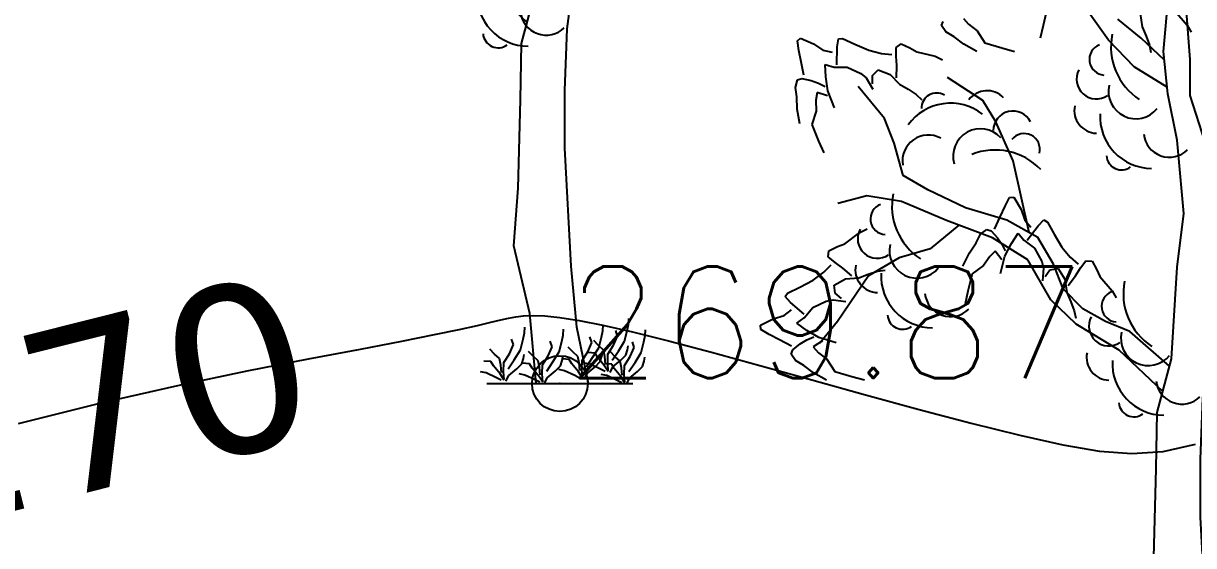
# Model space of a CAD drawing. Header units: millimetres. Extents: x 524954 to 526204, y 9523489 to 9524010.
# Drawn here: x 525500.93 to 525511.42, y 9523563.55 to 9523568.22 of the extents above; entities that cross this region are included whole.
import ezdxf
from ezdxf.enums import TextEntityAlignment as Align

# ---------------------------------------------------------------- set-up
doc = ezdxf.new("R2010")
doc.units = ezdxf.units.MM
doc.header["$PDMODE"] = 32
doc.header["$PDSIZE"] = 0.5
doc.linetypes.add('ACAD_ISO12W100', pattern=[21, 12, -3, 0, -3, 0, -3])
for name, color, linetype in [('Arbre', 34, 'ACAD_ISO12W100'), ('CN_10_00', 1, 'Continuous'), ('Cotation Courbes de niveau', 7, 'Continuous'), ('TopoAlt', 3, 'Continuous'), ('TOPOJIS', 7, 'Continuous')]:
    doc.layers.add(name, color=color, linetype=linetype)
doc.styles.add('Simplex 1.0', font='Simplex.shx', dxfattribs={"width": 0.99, "height": 1})
doc.styles.add('Verdana 1.0', font='verdana.ttf', dxfattribs={"width": 0.99, "height": 1})

# ---------------------------------------------------------------- blocks, each defined once
blk = doc.blocks.new('TCPOINT M')
at = {"color": 0}
blk.add_point((0, 0), dxfattribs=at)
at = {"layer": 'TopoAlt', "style": 'Simplex 1.0', "width": 0.99}
blk.add_attdef('ALT', (0.15, 0.15), '', height=1, dxfattribs=at)
blk = doc.blocks.new('v088')
at = {"linetype": 'Continuous'}
for p, q in [((-0.287, 6.281), (-0.237, 6.848)), ((-0.78, 6.382), (-0.96, 6.634)), ((-0.049, 6.211), (-0.084, 6.677)), ((-0.488, 6.401), (-0.697, 6.571)), ((-0.279, 6.204), (-0.488, 6.401)), ((-0.551, 6.145), (-0.78, 6.382)), ((-0.248, 5.902), (-0.287, 6.281)), ((-0.049, 5.888), (-0.049, 6.211)), ((-0.254, 5.961), (-0.551, 6.145)), ((-1.907, 5.843), (-2.222, 6.048)), ((-2.787, 5.681), (-3.023, 5.969)), ((-0.165, 5.487), (-0.248, 5.902)), ((0.085, 5.468), (-0.049, 5.888)), ((-1.791, 5.652), (-1.907, 5.843)), ((-2.701, 5.459), (-2.787, 5.681)), ((-1.635, 5.301), (-1.791, 5.652)), ((-2.621, 5.169), (-2.701, 5.459)), ((-0.107, 4.829), (-0.165, 5.487)), ((-1.559, 4.967), (-1.635, 5.301)), ((-2.4, 5.043), (-2.621, 5.169)), ((-2.061, 4.882), (-2.4, 5.043)), ((-2.946, 4.988), (-3.206, 4.92)), ((-2.634, 4.938), (-2.946, 4.988)), ((-2.233, 4.766), (-2.634, 4.938)), ((-1.492, 4.659), (-1.559, 4.967)), ((-1.692, 4.771), (-2.061, 4.882)), ((-0.166, 4.349), (-0.107, 4.829)), ((-2.123, 4.725), (-2.377, 4.514)), ((-1.819, 4.613), (-2.233, 4.766)), ((-1.415, 4.615), (-1.692, 4.771)), ((-1.273, 4.376), (-1.415, 4.615)), ((-2.377, 4.514), (-2.655, 4.434)), ((-1.504, 4.415), (-1.819, 4.613)), ((-2.655, 4.434), (-2.931, 4.273)), ((-1.298, 4.058), (-1.504, 4.415)), ((-1.188, 4.154), (-1.273, 4.376)), ((-0.217, 3.527), (-0.166, 4.349)), ((-2.931, 4.273), (-3.209, 3.863)), ((-1.01, 3.977), (-1.188, 4.154)), ((-1.069, 3.839), (-1.298, 4.058)), ((-0.808, 3.863), (-1.01, 3.977)), ((-3.209, 3.863), (-3.367, 3.667)), ((-0.685, 3.605), (-1.069, 3.839)), ((-0.589, 3.774), (-0.808, 3.863)), ((-0.234, 3.461), (-0.589, 3.774)), ((-0.294, 3.234), (-0.685, 3.605)), ((0.064, 3.179), (0.118, 3.584)), ((-0.344, 3.046), (-0.217, 3.527)), ((0.045, 2.625), (0.064, 3.179)), ((-0.352, 2.542), (-0.344, 3.046)), ((0.043, 2.109), (0.045, 2.625)), ((-0.373, 1.752), (-0.352, 2.542)), ((0.102, 1.053), (0.043, 2.109)), ((-0.412, 1.235), (-0.373, 1.752)), ((-0.268, 0.628), (-0.412, 1.235)), ((0.151, 0.506), (0.102, 1.053)), ((-0.213, 0), (-0.268, 0.628)), ((0.256, 0), (0.151, 0.506)), ((-0.654, 0), (0.654, 0))]:
    blk.add_line(p, q, dxfattribs=at)
at = {"color": 3, "linetype": 'Continuous'}
for p, q in [((-1.33, 6.67), (-1.367, 6.514)), ((-0.498, 6.621), (-0.48, 6.503)), ((-0.186, 6.645), (-0.075, 6.517)), ((-2.277, 6.513), (-2.262, 6.55)), ((-2.238, 6.456), (-2.277, 6.513)), ((-2.08, 6.578), (-2.034, 6.526)), ((-2.034, 6.526), (-1.957, 6.466)), ((-1.367, 6.514), (-1.392, 6.4)), ((-0.48, 6.503), (-0.444, 6.419)), ((-0.075, 6.517), (-0.04, 6.453)), ((-3.568, 6.377), (-3.539, 6.402)), ((-3.539, 6.402), (-3.423, 6.351)), ((-3.213, 6.322), (-3.201, 6.396)), ((-3.201, 6.396), (-3.163, 6.397)), ((-3.163, 6.397), (-3.053, 6.346)), ((-2.163, 6.412), (-2.238, 6.456)), ((-2.076, 6.346), (-2.163, 6.412)), ((-1.957, 6.466), (-1.888, 6.359)), ((-0.444, 6.419), (-0.414, 6.339)), ((-3.555, 6.29), (-3.568, 6.377)), ((-3.423, 6.351), (-3.34, 6.294)), ((-3.34, 6.294), (-3.258, 6.275)), ((-3.216, 6.161), (-3.213, 6.322)), ((-3.053, 6.346), (-2.929, 6.292)), ((-2.929, 6.292), (-2.814, 6.263)), ((-2.683, 6.24), (-2.682, 6.318)), ((-2.682, 6.318), (-2.637, 6.35)), ((-2.637, 6.35), (-2.56, 6.314)), ((-2.56, 6.314), (-2.499, 6.278)), ((-1.959, 6.28), (-2.076, 6.346)), ((-1.888, 6.359), (-1.735, 6.313)), ((-1.735, 6.313), (-1.622, 6.281)), ((-0.414, 6.339), (-0.401, 6.271)), ((-3.535, 6.188), (-3.555, 6.29)), ((-3.51, 6.069), (-3.535, 6.188)), ((-2.814, 6.263), (-2.721, 6.255)), ((-2.677, 6.155), (-2.683, 6.24)), ((-2.499, 6.278), (-2.334, 6.239)), ((-2.334, 6.239), (-2.268, 6.208)), ((-3.32, 6.164), (-3.24, 6.142)), ((-3.314, 6.053), (-3.32, 6.164)), ((-3.24, 6.142), (-3.121, 6.14)), ((-3.121, 6.14), (-2.999, 6.083)), ((-2.999, 6.083), (-2.952, 6.044)), ((-2.895, 6.065), (-2.845, 6.118)), ((-2.845, 6.118), (-2.738, 6.075)), ((-2.68, 6.046), (-2.677, 6.155)), ((-3.586, 5.96), (-3.566, 6.026)), ((-3.566, 6.026), (-3.528, 6.038)), ((-3.528, 6.038), (-3.444, 6.022)), ((-3.444, 6.022), (-3.38, 5.999)), ((-3.38, 5.999), (-3.32, 5.968)), ((-3.294, 5.928), (-3.314, 6.053)), ((-2.952, 6.044), (-2.892, 5.945)), ((-2.896, 5.991), (-2.895, 6.065)), ((-2.738, 6.075), (-2.654, 5.99)), ((-2.654, 5.99), (-2.576, 5.943)), ((-3.573, 5.874), (-3.586, 5.96)), ((-3.57, 5.765), (-3.573, 5.874)), ((-3.392, 5.914), (-3.403, 5.846)), ((-3.298, 5.884), (-3.392, 5.914)), ((-3.235, 5.777), (-3.294, 5.928)), ((-2.576, 5.943), (-2.504, 5.896)), ((-2.504, 5.896), (-2.454, 5.849)), ((-3.403, 5.846), (-3.4, 5.748)), ((-3.547, 5.632), (-3.57, 5.765)), ((-3.4, 5.748), (-3.44, 5.627)), ((-3.44, 5.627), (-3.379, 5.479)), ((-3.379, 5.479), (-3.332, 5.372)), ((-1.707, 4.895), (-1.667, 4.973)), ((-1.667, 4.973), (-1.628, 4.976)), ((-1.628, 4.976), (-1.564, 4.867)), ((-1.751, 4.8), (-1.707, 4.895)), ((-1.564, 4.867), (-1.531, 4.771)), ((-1.801, 4.689), (-1.751, 4.8)), ((-1.531, 4.771), (-1.475, 4.707)), ((-1.508, 4.592), (-1.411, 4.72)), ((-1.411, 4.72), (-1.359, 4.773)), ((-1.359, 4.773), (-1.327, 4.751)), ((-1.327, 4.751), (-1.268, 4.645)), ((-3.143, 4.557), (-3.01, 4.66)), ((-3.01, 4.66), (-2.944, 4.692)), ((-1.966, 4.567), (-1.926, 4.645)), ((-1.926, 4.645), (-1.871, 4.687)), ((-1.871, 4.687), (-1.833, 4.675)), ((-1.833, 4.675), (-1.774, 4.612)), ((-1.651, 4.561), (-1.591, 4.654)), ((-1.591, 4.654), (-1.539, 4.59)), ((-1.268, 4.645), (-1.199, 4.529)), ((-3.287, 4.496), (-3.21, 4.533)), ((-3.21, 4.533), (-3.143, 4.557)), ((-2.027, 4.477), (-1.966, 4.567)), ((-1.774, 4.612), (-1.736, 4.556)), ((-1.736, 4.556), (-1.705, 4.495)), ((-1.708, 4.448), (-1.651, 4.561)), ((-1.539, 4.59), (-1.443, 4.518)), ((-1.443, 4.518), (-1.378, 4.401)), ((-1.199, 4.529), (-1.123, 4.438)), ((-3.291, 4.441), (-3.287, 4.496)), ((-3.23, 4.39), (-3.291, 4.441)), ((-2.086, 4.357), (-2.027, 4.477)), ((-1.845, 4.445), (-1.9, 4.365)), ((-1.795, 4.494), (-1.845, 4.445)), ((-1.737, 4.415), (-1.795, 4.494)), ((-1.749, 4.291), (-1.708, 4.448)), ((-1.123, 4.438), (-1.052, 4.377)), ((-1.03, 4.342), (-0.984, 4.405)), ((-0.984, 4.405), (-0.928, 4.404)), ((-0.928, 4.404), (-0.887, 4.33)), ((-3.427, 4.233), (-3.331, 4.304)), ((-3.331, 4.304), (-3.266, 4.37)), ((-3.162, 4.341), (-3.23, 4.39)), ((-3.079, 4.271), (-3.162, 4.341)), ((-2.933, 4.286), (-2.851, 4.312)), ((-2.851, 4.312), (-2.783, 4.321)), ((-1.9, 4.365), (-2.003, 4.29)), ((-1.378, 4.401), (-1.363, 4.341)), ((-1.363, 4.341), (-1.372, 4.226)), ((-1.349, 4.266), (-1.305, 4.325)), ((-1.305, 4.325), (-1.233, 4.338)), ((-1.233, 4.338), (-1.171, 4.241)), ((-1.075, 4.271), (-1.03, 4.342)), ((-0.887, 4.33), (-0.859, 4.265)), ((-3.547, 4.171), (-3.427, 4.233)), ((-3.239, 4.188), (-3.137, 4.244)), ((-3.137, 4.244), (-3.019, 4.255)), ((-3.019, 4.255), (-2.933, 4.286)), ((-2.003, 4.29), (-2.04, 4.134)), ((-1.171, 4.241), (-1.153, 4.123)), ((-1.141, 4.184), (-1.075, 4.271)), ((-0.859, 4.265), (-0.748, 4.137)), ((-3.679, 4.087), (-3.656, 4.117)), ((-3.656, 4.117), (-3.547, 4.171)), ((-3.229, 4.115), (-3.239, 4.188)), ((-3.172, 4.068), (-3.229, 4.115)), ((-2.04, 4.134), (-2.065, 4.02)), ((-1.153, 4.123), (-1.118, 4.039)), ((-0.748, 4.137), (-0.713, 4.073)), ((-3.629, 4.032), (-3.679, 4.087)), ((-3.507, 3.927), (-3.629, 4.032)), ((-3.507, 3.896), (-3.43, 3.988)), ((-3.43, 3.988), (-3.309, 4.046)), ((-3.309, 4.046), (-3.249, 4.058)), ((-3.249, 4.058), (-3.134, 4.042)), ((-1.118, 4.039), (-1.087, 3.959)), ((-3.898, 3.83), (-3.785, 3.887)), ((-3.785, 3.887), (-3.688, 3.915)), ((-3.688, 3.915), (-3.621, 3.967)), ((-3.574, 3.849), (-3.507, 3.896)), ((-1.087, 3.959), (-1.074, 3.891)), ((-3.897, 3.791), (-3.898, 3.83)), ((-3.821, 3.747), (-3.897, 3.791)), ((-3.484, 3.783), (-3.574, 3.849)), ((-3.375, 3.72), (-3.484, 3.783)), ((-3.729, 3.697), (-3.821, 3.747)), ((-3.621, 3.641), (-3.729, 3.697)), ((-3.542, 3.663), (-3.485, 3.698)), ((-3.485, 3.698), (-3.422, 3.725)), ((-3.344, 3.689), (-3.426, 3.635)), ((-3.221, 3.67), (-3.375, 3.72)), ((-3.623, 3.571), (-3.609, 3.608)), ((-3.585, 3.514), (-3.623, 3.571)), ((-3.609, 3.608), (-3.542, 3.663)), ((-3.426, 3.635), (-3.38, 3.583)), ((-3.38, 3.583), (-3.303, 3.524)), ((-3.509, 3.469), (-3.585, 3.514)), ((-3.423, 3.403), (-3.509, 3.469)), ((-3.303, 3.524), (-3.234, 3.416)), ((-3.306, 3.337), (-3.423, 3.403)), ((-3.234, 3.416), (-3.081, 3.37)), ((-3.081, 3.37), (-2.968, 3.339)), ((0.385, 0.474), (0.387, 0.526)), ((0.603, 0.474), (0.615, 0.531)), ((0.615, 0.531), (0.618, 0.584)), ((-0.329, 0.397), (-0.317, 0.454)), ((-0.317, 0.454), (-0.315, 0.507)), ((0.017, 0.377), (0.029, 0.435)), ((0.029, 0.435), (0.031, 0.488)), ((0.373, 0.416), (0.385, 0.474)), ((0.481, 0.344), (0.517, 0.426)), ((0.517, 0.426), (0.5, 0.476)), ((0.579, 0.38), (0.603, 0.474)), ((0.752, 0.373), (0.765, 0.43)), ((0.765, 0.43), (0.767, 0.483)), ((-0.452, 0.267), (-0.416, 0.349)), ((-0.416, 0.349), (-0.433, 0.399)), ((-0.353, 0.303), (-0.329, 0.397)), ((-0.106, 0.248), (-0.07, 0.329)), ((-0.07, 0.329), (-0.087, 0.38)), ((-0.007, 0.284), (0.017, 0.377)), ((0.115, 0.284), (0.075, 0.327)), ((0.25, 0.286), (0.286, 0.368)), ((0.286, 0.368), (0.269, 0.418)), ((0.293, 0.233), (0.349, 0.322)), ((0.346, 0.341), (0.305, 0.385)), ((0.392, 0.301), (0.346, 0.341)), ((0.349, 0.322), (0.373, 0.416)), ((0.43, 0.264), (0.481, 0.344)), ((0.524, 0.291), (0.579, 0.38)), ((0.606, 0.303), (0.613, 0.337)), ((0.63, 0.243), (0.666, 0.325)), ((0.666, 0.325), (0.649, 0.375)), ((0.728, 0.279), (0.752, 0.373)), ((-0.587, 0.264), (-0.627, 0.308)), ((-0.541, 0.224), (-0.587, 0.264)), ((-0.529, 0.166), (-0.541, 0.224)), ((-0.502, 0.188), (-0.452, 0.267)), ((-0.464, 0.132), (-0.409, 0.214)), ((-0.409, 0.214), (-0.353, 0.303)), ((-0.341, 0.178), (-0.327, 0.226)), ((-0.327, 0.226), (-0.32, 0.26)), ((-0.24, 0.245), (-0.281, 0.288)), ((-0.195, 0.204), (-0.24, 0.245)), ((-0.156, 0.168), (-0.106, 0.248)), ((-0.063, 0.195), (-0.007, 0.284)), ((0.019, 0.207), (0.026, 0.24)), ((0.084, 0.216), (0.019, 0.221)), ((0.106, 0.178), (0.084, 0.216)), ((0.161, 0.243), (0.115, 0.284)), ((0.173, 0.185), (0.161, 0.243)), ((0.2, 0.207), (0.25, 0.286)), ((0.238, 0.151), (0.293, 0.233)), ((0.315, 0.274), (0.25, 0.279)), ((0.337, 0.236), (0.315, 0.274)), ((0.397, 0.163), (0.337, 0.236)), ((0.361, 0.197), (0.375, 0.245)), ((0.375, 0.245), (0.382, 0.279)), ((0.404, 0.243), (0.392, 0.301)), ((0.409, 0.175), (0.404, 0.243)), ((0.428, 0.183), (0.43, 0.264)), ((0.495, 0.24), (0.454, 0.284)), ((0.469, 0.209), (0.524, 0.291)), ((0.541, 0.2), (0.495, 0.24)), ((0.546, 0.209), (0.591, 0.255)), ((0.579, 0.163), (0.63, 0.243)), ((0.591, 0.255), (0.606, 0.303)), ((0.673, 0.19), (0.728, 0.279)), ((0.755, 0.202), (0.762, 0.236)), ((-0.661, 0.096), (-0.712, 0.106)), ((-0.618, 0.197), (-0.683, 0.202)), ((-0.596, 0.159), (-0.618, 0.197)), ((-0.536, 0.087), (-0.596, 0.159)), ((-0.524, 0.099), (-0.529, 0.166)), ((-0.505, 0.106), (-0.502, 0.188)), ((-0.5, 0.036), (-0.505, 0.106)), ((-0.459, 0.072), (-0.387, 0.132)), ((-0.387, 0.132), (-0.341, 0.178)), ((-0.272, 0.178), (-0.337, 0.183)), ((-0.25, 0.139), (-0.272, 0.178)), ((-0.19, 0.067), (-0.25, 0.139)), ((-0.183, 0.147), (-0.195, 0.204)), ((-0.178, 0.079), (-0.183, 0.147)), ((-0.159, 0.087), (-0.156, 0.168)), ((-0.118, 0.113), (-0.063, 0.195)), ((-0.113, 0.053), (-0.041, 0.113)), ((-0.041, 0.113), (0.005, 0.159)), ((0.041, 0.115), (-0.01, 0.125)), ((0.005, 0.159), (0.019, 0.207)), ((0.135, 0.072), (0.041, 0.115)), ((0.166, 0.106), (0.106, 0.178)), ((0.202, 0.05), (0.166, 0.106)), ((0.178, 0.118), (0.173, 0.185)), ((0.197, 0.125), (0.2, 0.207)), ((0.202, 0.055), (0.197, 0.125)), ((0.272, 0.173), (0.221, 0.183)), ((0.243, 0.091), (0.315, 0.151)), ((0.365, 0.13), (0.272, 0.173)), ((0.315, 0.151), (0.361, 0.197)), ((0.406, 0.108), (0.365, 0.13)), ((0.433, 0.108), (0.397, 0.163)), ((0.464, 0.173), (0.399, 0.178)), ((0.433, 0.113), (0.428, 0.183)), ((0.45, 0.099), (0.474, 0.149)), ((0.486, 0.135), (0.464, 0.173)), ((0.474, 0.149), (0.546, 0.209)), ((0.546, 0.063), (0.486, 0.135)), ((0.553, 0.142), (0.541, 0.2)), ((0.558, 0.075), (0.553, 0.142)), ((0.577, 0.082), (0.579, 0.163)), ((0.618, 0.108), (0.673, 0.19)), ((0.623, 0.048), (0.695, 0.108)), ((0.695, 0.108), (0.74, 0.154)), ((0.74, 0.154), (0.755, 0.202)), ((-0.567, 0.053), (-0.661, 0.096)), ((-0.527, 0.031), (-0.567, 0.053)), ((-0.5, 0.031), (-0.536, 0.087)), ((-0.483, 0.022), (-0.459, 0.072)), ((-0.315, 0.077), (-0.365, 0.087)), ((-0.221, 0.034), (-0.315, 0.077)), ((-0.18, 0.012), (-0.221, 0.034)), ((-0.154, 0.012), (-0.19, 0.067)), ((-0.154, 0.017), (-0.159, 0.087)), ((-0.137, 0.002), (-0.113, 0.053)), ((0.175, 0.05), (0.135, 0.072)), ((0.219, 0.041), (0.243, 0.091)), ((0.421, 0.072), (0.37, 0.082)), ((0.514, 0.029), (0.421, 0.072)), ((0.555, 0.007), (0.514, 0.029)), ((0.582, 0.007), (0.546, 0.063)), ((0.582, 0.012), (0.577, 0.082)), ((0.599, -0.002), (0.623, 0.048))]:
    blk.add_line(p, q, dxfattribs=at)
for centre, major_axis, start_param, end_param in [((-0.193, 6.324), (-0.4, 0.4), 0.587708, 1.773422), ((-0.812, 6.21), (-0.099, 0.099), -0.421529, 2.292047), ((-0.89, 6.033), (0.125, 0.125), 1.864761, 4.52862), ((-0.535, 5.925), (0.174, 0.174), 2.133893, 4.816631), ((-2.32, 5.773), (0.0964, 0.0964), 0.254619, 2.377018), ((-1.869, 5.725), (0.145, 0.145), 6.263619, 7.998733), ((-2.195, 5.352), (0.33, 0.33), 0.12682, 1.733702), ((-0.882, 5.754), (-0.145, 0.145), 0.590553, 2.325666), ((-1.637, 5.571), (-0.125, 0.125), 4.396235, 7.060094), ((-0.39, 5.7), (0.33, 0.33), 2.307735, 3.914618), ((-1.928, 5.343), (0.174, 0.174), 6.236163, 8.918901), ((-1.536, 5.406), (0.099, 0.099), 5.251538, 7.965114), ((-2.395, 5.301), (-0.164, 0.164), -1.288499, 0.949924), ((-0.234, 5.566), (-0.164, 0.164), 0.892416, 3.130839), ((-1.797, 4.833), (0.4, 0.4), 6.260774, 7.446489), ((-0.663, 5.357), (0.0964, 0.0964), 2.435534, 4.557933), ((-2.155, 4.896), (-0.4, 0.4), 0.587708, 1.773422), ((-2.774, 4.781), (-0.099, 0.099), -0.421529, 2.292047), ((-2.851, 4.605), (-0.125, 0.125), 0.293965, 2.957824), ((-2.497, 4.497), (0.174, 0.174), 2.133893, 4.816631), ((-2.844, 4.326), (-0.145, 0.145), 0.590553, 2.325666), ((-2.352, 4.272), (0.33, 0.33), 2.307735, 3.914618), ((-0.082, 4.112), (0.4, 0.4), 2.158504, 3.344219), ((-2.195, 4.138), (0.164, 0.164), 2.463212, 4.701636), ((-0.702, 3.998), (0.099, 0.099), 1.149268, 3.862844), ((-2.625, 3.929), (0.0964, 0.0964), 2.435534, 4.557933), ((-0.779, 3.821), (0.125, 0.125), 1.864761, 4.52862), ((-0.424, 3.713), (0.174, 0.174), 2.133893, 4.816631), ((-0.772, 3.542), (-0.145, 0.145), 0.590553, 2.325666), ((-0.28, 3.489), (0.33, 0.33), 2.307735, 3.914618), ((-0.123, 3.354), (0.164, 0.164), 2.463212, 4.701636), ((-0.553, 3.145), (0.0964, 0.0964), 2.435534, 4.557933)]:
    blk.add_ellipse(centre, major_axis=major_axis, ratio=1, start_param=start_param, end_param=end_param, dxfattribs=at)

msp = doc.modelspace()

# ---------------------------------------------------------------- linework, layer by layer
at = {"layer": 'CN_10_00', "elevation": 270, "flags": 128}
msp.add_lwpolyline([(525500.888, 9523564.639), (525501.628, 9523564.826), (525502.315, 9523564.981), (525502.938, 9523565.111), (525503.487, 9523565.218), (525503.951, 9523565.305), (525504.324, 9523565.378), (525504.615, 9523565.436), (525504.836, 9523565.483), (525505, 9523565.519), (525505.12, 9523565.547), (525505.209, 9523565.568), (525505.279, 9523565.583), (525505.343, 9523565.594), (525505.414, 9523565.603), (525505.498, 9523565.607), (525505.604, 9523565.603), (525505.739, 9523565.589), (525505.911, 9523565.563), (525506.125, 9523565.521), (525506.39, 9523565.461), (525506.713, 9523565.381), (525507.096, 9523565.278), (525507.529, 9523565.159), (525507.995, 9523565.03), (525508.477, 9523564.896), (525508.959, 9523564.765), (525509.425, 9523564.643), (525509.86, 9523564.536), (525510.246, 9523564.45), (525510.574, 9523564.392), (525510.864, 9523564.37), (525511.143, 9523564.388), (525511.435, 9523564.455)], dxfattribs=at)

# ---------------------------------------------------------------- block references
at = {"layer": 'Arbre'}
for p in [(525505.739, 9523564.997), (525511.435, 9523561.691)]:
    msp.add_blockref('v088', p, dxfattribs=at)
at = {"layer": 'TOPOJIS'}
ref = msp.add_blockref('TCPOINT M', (525505.739, 9523564.997, 269.87), dxfattribs=at)
ref.add_attrib('ALT', '269.87', (525505.789, 9523565.047, 269.87), dxfattribs={"layer": 'TopoAlt', "height": 1, "style": 'Simplex 1.0', "width": 0.99})

# ---------------------------------------------------------------- texts
at = {"layer": 'Cotation Courbes de niveau', "style": 'Verdana 1.0', "width": 0.99}
msp.add_text('270', height=1.5, rotation=14.1146, dxfattribs=at).set_placement((525501.583, 9523564.814, 270), align=Align.MIDDLE_CENTER)

doc.saveas('drawing.dxf')
